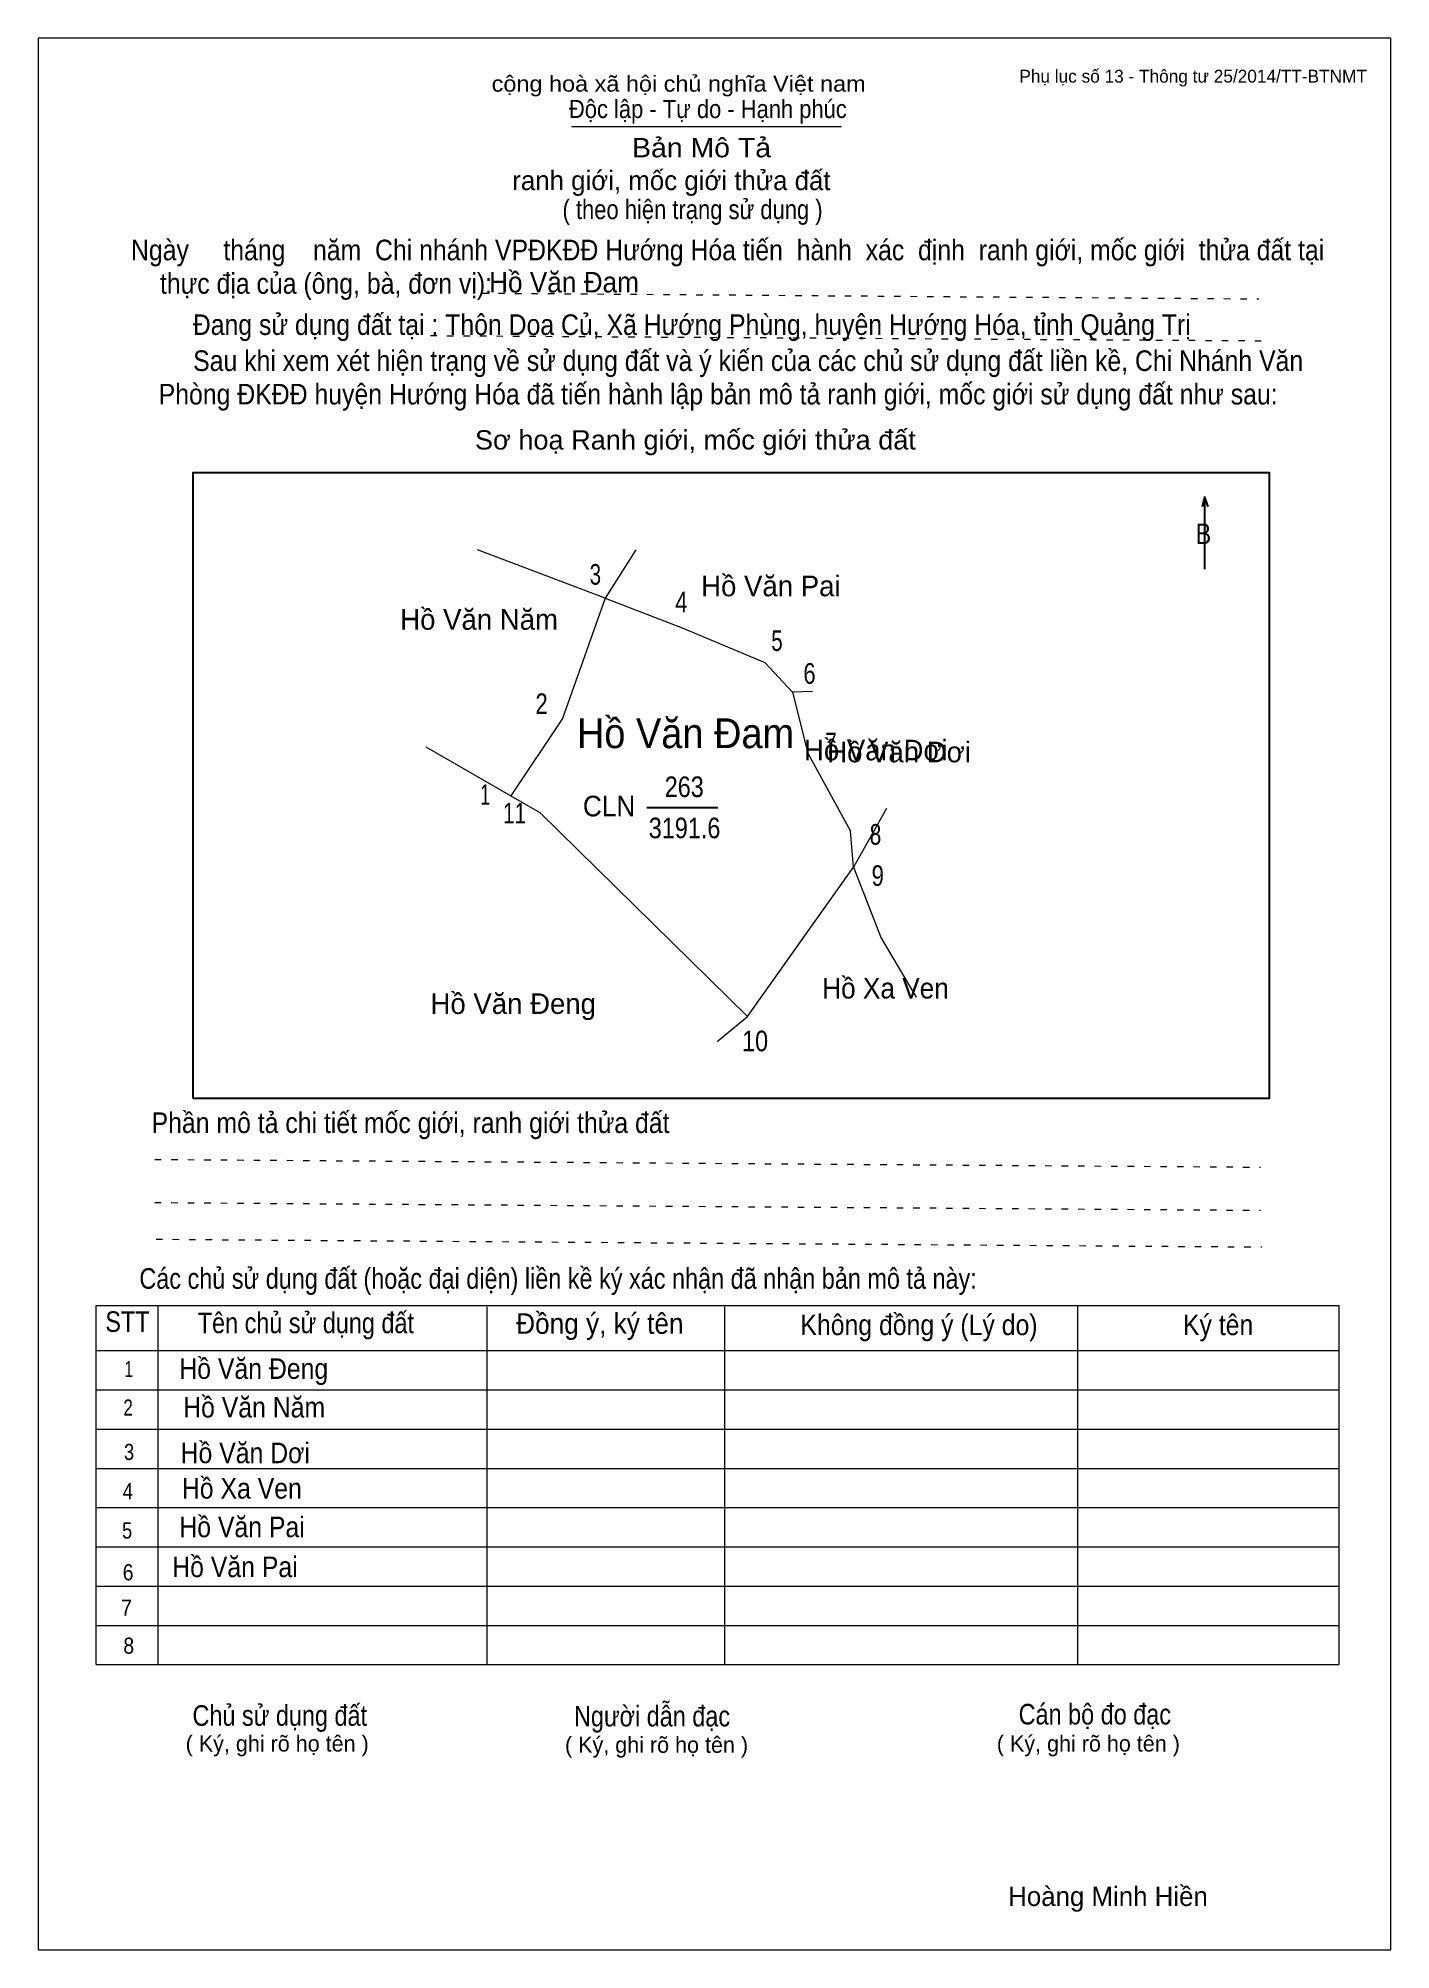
# Model space of a CAD drawing. Header units: centimetres. Extents: x 0 to 21, y 0 to 29.7.
import ezdxf
from ezdxf.enums import TextEntityAlignment as Align

# ---------------------------------------------------------------- set-up
doc = ezdxf.new("R2010")
doc.units = ezdxf.units.CM
doc.header["$LTSCALE"] = 0.13
doc.linetypes.add('DOTTED', pattern=[1.5, 0.3, -1.2])
for name, color, linetype, lineweight in [('1', 7, 'Continuous', 13), ('33', 7, 'Continuous', 25), ('6', 7, 'Continuous', 13), ('62', 7, 'Continuous', 13)]:
    doc.layers.add(name, color=color, linetype=linetype, lineweight=lineweight)
for name, color, linetype in [('2', 7, 'Continuous'), ('32', 7, 'Continuous'), ('34', 7, 'Continuous'), ('63', 7, 'Continuous')]:
    doc.layers.add(name, color=color, linetype=linetype)

msp = doc.modelspace()

# ---------------------------------------------------------------- linework, layer by layer
at = {"layer": '1'}
msp.add_lwpolyline([(21, 0), (21, 29.7), (0, 29.7), (0, 0)], close=True, dxfattribs=at)
at = {"layer": '33'}
msp.add_line((9.45, 17.75), (10.55, 17.75), dxfattribs=at)
at = {"layer": '6'}
for p, q in [((8.8, 21), (6.82, 21.75)), ((6.02, 18.69), (7.34, 17.93)), ((13.17, 17.73), (12.66, 16.82)), ((12.66, 16.82), (12.61, 17.38)), ((11.01, 14.5), (12.66, 16.82)), ((10.54, 14.11), (11.01, 14.5))]:
    msp.add_line(p, q, dxfattribs=at)
for points in [[(9.28, 21.75), (8.8, 21), (8.14, 19.13), (7.34, 17.93)], [(8.8, 21), (10, 20.54), (11.28, 20)], [(12.02, 19.55), (11.71, 19.54), (11.28, 20)], [(11.71, 19.54), (11.95, 18.59), (12.61, 17.38)], [(7.34, 17.93), (7.79, 17.67), (11.01, 14.5)], [(12.66, 16.82), (13.09, 15.72), (13.63, 14.8)]]:
    msp.add_lwpolyline(points, dxfattribs=at)
at = {"layer": '62'}
for p, q in [((8.28, 28.33), (12.47, 28.33)), ((0.9, 10.01), (20.2, 10.01)), ((0.9, 4.43), (0.9, 10.01)), ((1.86, 4.43), (1.86, 10.01)), ((6.97, 4.43), (6.97, 9.99)), ((10.66, 4.43), (10.66, 9.99)), ((16.14, 4.43), (16.14, 10.01)), ((20.2, 4.43), (20.2, 10.01)), ((0.9, 9.31), (20.2, 9.31)), ((0.9, 8.7), (20.2, 8.7)), ((0.9, 8.09), (20.2, 8.09)), ((0.9, 7.48), (20.2, 7.48)), ((0.9, 6.87), (20.2, 6.87)), ((0.9, 6.26), (20.2, 6.26)), ((0.9, 5.65), (20.2, 5.65)), ((0.9, 5.04), (20.2, 5.04)), ((0.9, 4.43), (20.2, 4.43))]:
    msp.add_line(p, q, dxfattribs=at)
at = {"layer": '62', "linetype": 'DOTTED'}
for p, q in [((6.89, 25.74), (18.95, 25.65)), ((6.09, 25.08), (19.04, 25)), ((1.81, 12.28), (18.98, 12.16)), ((1.81, 11.61), (18.98, 11.49)), ((1.83, 11.04), (19, 10.92))]:
    msp.add_line(p, q, dxfattribs=at)
at = {"layer": '62', "lineweight": 25}
for p, q in [((18.11, 22.58), (18.11, 21.45)), ((18.11, 22.57), (18.07, 22.42)), ((18.11, 22.57), (18.16, 22.42))]:
    msp.add_line(p, q, dxfattribs=at)
msp.add_lwpolyline([(2.4, 13.23), (19.12, 13.23), (19.12, 22.95), (2.4, 22.95)], close=True, dxfattribs=at)

# ---------------------------------------------------------------- texts
at = {"layer": '2', "width": 0.95}
msp.add_text('Hồ Văn Đam', height=0.4638, dxfattribs=at).set_placement((10.05, 18.67), align=Align.CENTER)
at = {"layer": '32'}
for s, width, p in [('3', 0.75, (8.65, 21.21)), ('4', 0.8, (9.985, 20.78)), ('5', 0.75, (11.47, 20.18)), ('6', 0.8, (11.975, 19.67)), ('2', 0.8, (7.815, 19.2)), ('7', 0.75, (12.31, 18.59)), ('1', 0.65, (6.94, 17.79)), ('11', 0.75, (7.395, 17.5)), ('8', 0.75, (13, 17.17)), ('9', 0.8, (13.035, 16.53)), ('10', 0.85, (11.13, 13.96))]:
    msp.add_text(s, height=0.32, dxfattribs=dict(at, width=width)).set_placement(p, align=Align.CENTER)
at = {"layer": '33'}
for s, p in [('Hồ Văn Pai', (11.375, 21.03)), ('Hồ Văn Pai', (11.375, 21.03)), ('Hồ Văn Pai', (11.375, 21.03)), ('Hồ Văn Năm', (6.845, 20.51)), ('Hồ Văn Năm', (6.845, 20.51)), ('Hồ Văn Dơi', (13.005, 18.48)), ('Hồ Văn Dơi', (13.365, 18.45)), ('Hồ Văn Đeng', (7.375, 14.54)), ('Hồ Văn Đeng', (7.375, 14.54))]:
    msp.add_text(s, height=0.32, dxfattribs=at).set_placement(p, align=Align.CENTER)
for s, width, p in [('263', 0.85, (10.03, 17.91)), ('3191.6', 0.85, (10.035, 17.27)), ('Hồ Xa Ven', 0.95, (13.155, 14.78))]:
    msp.add_text(s, height=0.32, dxfattribs=dict(at, width=width)).set_placement(p, align=Align.CENTER)
at = {"layer": '33', "width": 0.95}
msp.add_text('CLN', height=0.32, dxfattribs=at).set_placement((9.27, 17.61), align=Align.RIGHT)
at = {"layer": '34'}
for s, width, p in [('Hồ Văn Đam', 0.95, (7, 25.75)), ('Hồ Văn Đeng', 0.9, (2.19, 8.87)), ('Hồ Văn Năm', 0.9, (2.25, 8.27)), ('Hồ Văn Dơi', 0.9, (2.21, 7.56)), ('Hồ Xa Ven', 0.9, (2.23, 7.01)), ('Hồ Văn Pai', 0.9, (2.19, 6.41)), ('Hồ Văn Pai', 0.9, (2.08, 5.79))]:
    msp.add_text(s, height=0.32, dxfattribs=dict(at, width=width)).set_placement(p)
at = {"layer": '62'}
for s, height, width, p in [('cộng hoà xã hội chủ nghĩa Việt nam', 0.2474, 1.1, (7.04, 28.87)), ('Độc lập - Tự do - Hạnh phúc', 0.2828, 0.9, (8.24, 28.46)), ('Bản Mô Tả', 0.3, 1.1, (9.22, 27.85)), ('( theo hiện trạng sử dụng )', 0.3, 0.85, (8.14, 26.89)), ('Ngày     tháng    năm  Chi nhánh VPĐKĐĐ Hướng Hóa tiến  hành  xác  định  ranh giới, mốc giới  thửa đất tại ', 0.32, 0.9, (1.44, 26.25)), ('thực địa của (ông, bà, đơn vị): ', 0.32, 0.9, (1.89, 25.73)), ('Đang sử dụng đất tại : Thôn Doa Củ, Xã Hướng Phùng, huyện Hướng Hóa, tỉnh Quảng Trị', 0.32, 0.9, (2.4, 25.09)), ('     Sau khi xem xét hiện trạng về sử dụng đất và ý kiến của các chủ sử dụng đất liền kề, Chi Nhánh Văn ', 0.32, 0.9, (1.87, 24.53)), ('Phòng ĐKĐĐ huyện Hướng Hóa đã tiến hành lập bản mô tả ranh giới, mốc giới sử dụng đất như sau:', 0.32, 0.9, (1.87, 24.01)), ('Sơ hoạ Ranh giới, mốc giới thửa đất', 0.3, 1.05, (6.78, 23.31)), ('B', 0.32, 0.85, (17.97, 21.84)), ('Phần mô tả chi tiết mốc giới, ranh giới thửa đất ', 0.32, 0.9, (1.76, 12.69)), ('Các chủ sử dụng đất (hoặc đại diện) liền kề ký xác nhận đã nhận bản mô tả này:', 0.32, 0.85, (1.57, 10.27))]:
    msp.add_text(s, height=height, dxfattribs=dict(at, width=width)).set_placement(p)
msp.add_text('ranh giới, mốc giới thửa đất', height=0.3, dxfattribs=at).set_placement((7.36, 27.34))
for s, height, width, p in [('STT', 0.32, 0.85, (1.385, 9.6)), ('Tên chủ sử dụng đất', 0.32, 0.85, (4.155, 9.58)), ('Đồng ý, ký tên', 0.32, 0.95, (8.72, 9.57)), ('Không đồng ý (Lý do)', 0.32, 0.9, (13.675, 9.55)), ('Ký tên', 0.32, 0.9, (18.32, 9.55)), ('1', 0.25, 0.7, (1.405, 8.9)), ('2', 0.25, 0.8, (1.395, 8.3)), ('3', 0.25, 0.85, (1.41, 7.61)), ('4', 0.25, 0.85, (1.39, 7)), ('5', 0.25, 0.85, (1.38, 6.39)), ('6', 0.25, 0.9, (1.395, 5.74)), ('7', 0.25, 0.95, (1.37, 5.19)), ('8', 0.25, 0.9, (1.405, 4.6)), ('Người dẫn đạc', 0.32, 0.85, (9.53, 3.47)), ('Chủ sử dụng đất', 0.32, 0.85, (3.75, 3.48)), ('Cán bộ đo đạc', 0.32, 0.85, (16.405, 3.5))]:
    msp.add_text(s, height=height, dxfattribs=dict(at, width=width)).set_placement(p, align=Align.CENTER)
for p in [(3.71, 3.08), (9.6, 3.06), (16.305, 3.08)]:
    msp.add_text('( Ký, ghi rõ họ tên )', height=0.25, dxfattribs=at).set_placement(p, align=Align.CENTER)
at = {"layer": '63'}
msp.add_text('Phụ lục số 13 - Thông tư 25/2014/TT-BTNMT', height=0.2, dxfattribs=at).set_placement((20.63, 29.01), align=Align.RIGHT)
msp.add_text('Hoàng Minh Hiền', height=0.3, dxfattribs=at).set_placement((16.61, 0.68), align=Align.CENTER)

doc.saveas('drawing.dxf')
